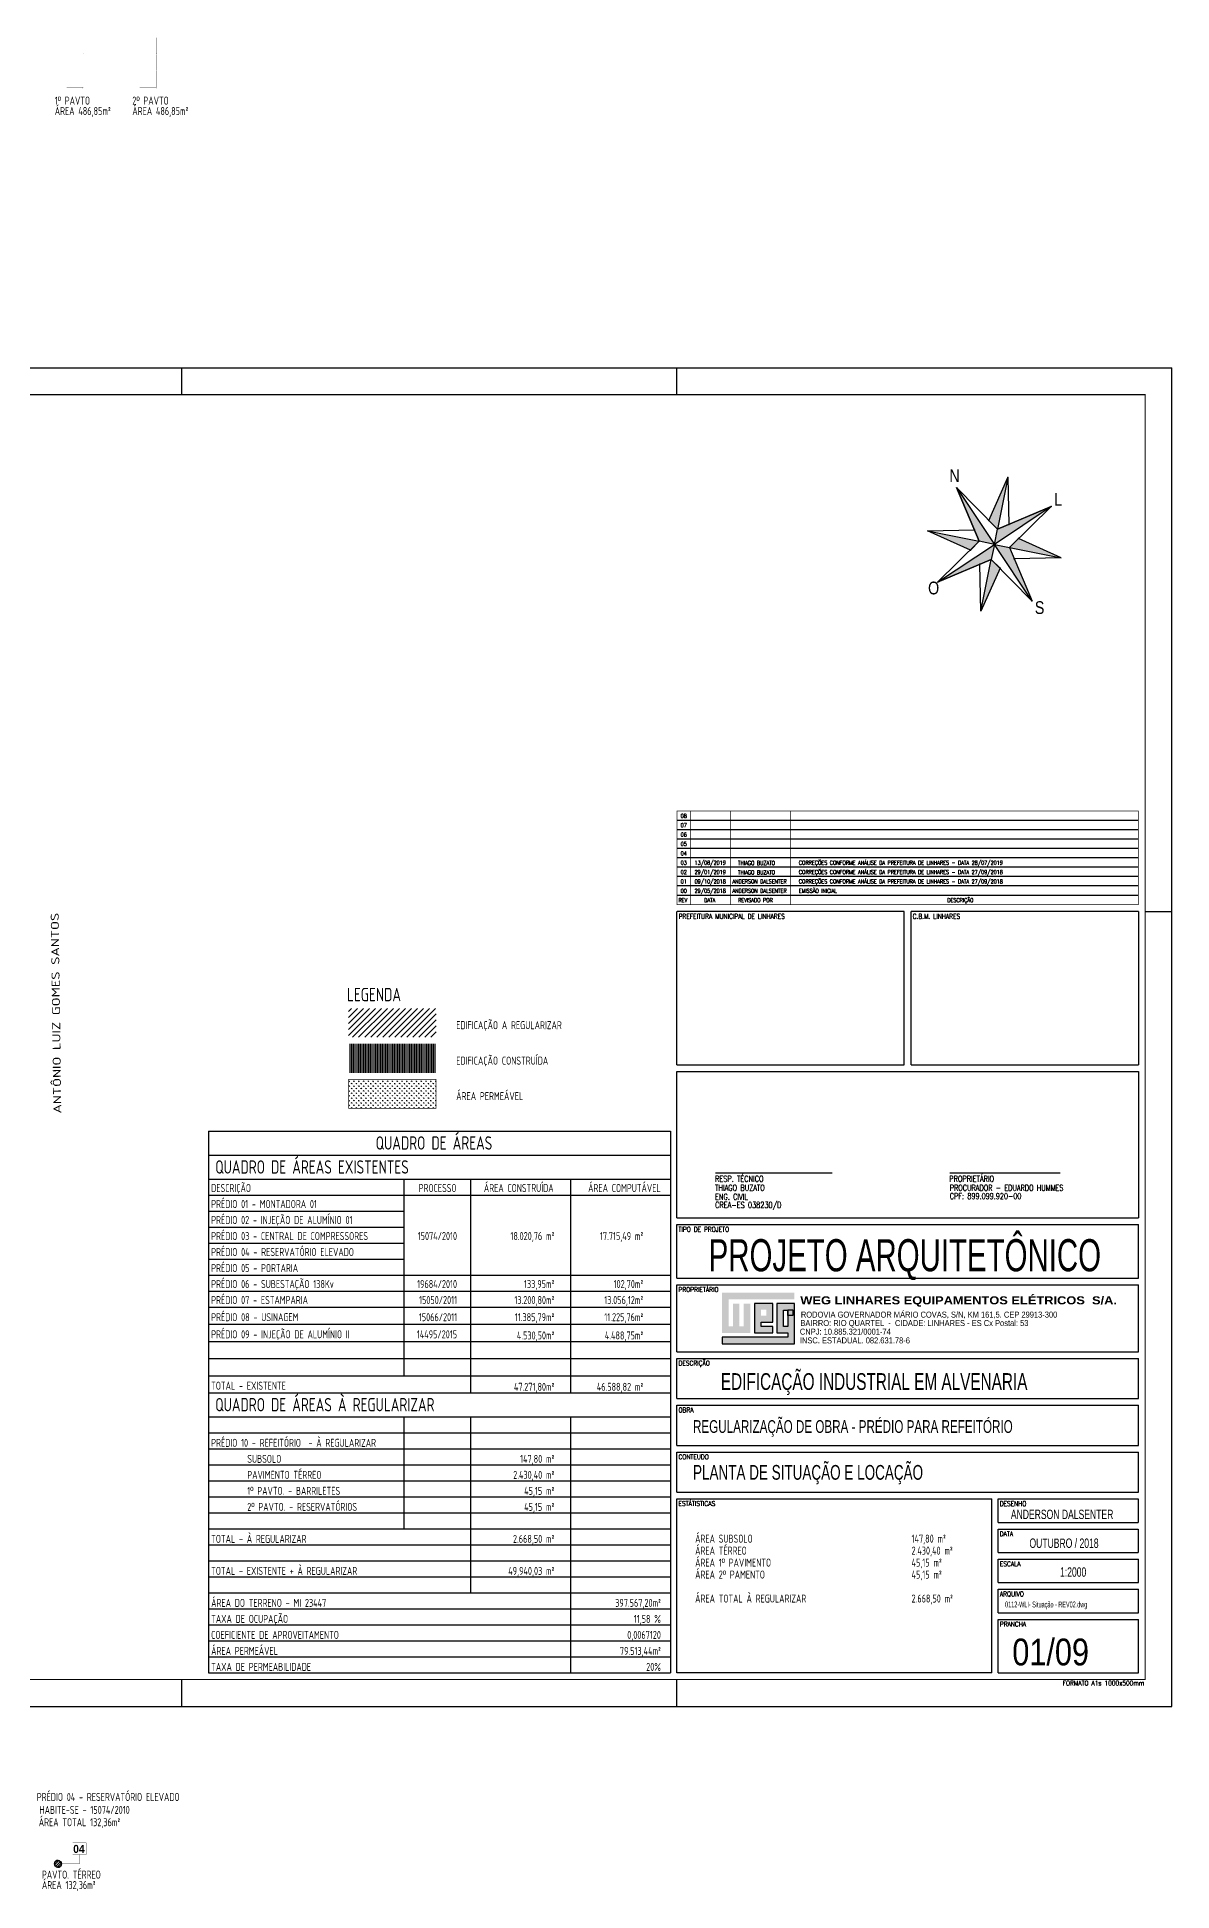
# Model space of a CAD drawing. Header units: millimetres. Extents: x 213327 to 525909, y -6334 to 157033.
# Drawn here: x 328513 to 413327, y 7242 to 145748 of the extents above; entities that cross this region are included whole.
import ezdxf
from ezdxf.enums import TextEntityAlignment as Align

# ---------------------------------------------------------------- set-up
doc = ezdxf.new("R2010")
doc.units = ezdxf.units.MM
for name, color, linetype in [('Arq-cota', 1, 'Continuous'), ('ARQ-FORMATO', 7, 'Continuous'), ('Arq-rosa-dos-ventos', 1, 'Continuous'), ('Arq-texto', 2, 'Continuous'), ('Arq_formato', 7, 'Continuous'), ('Existente', 3, 'Continuous'), ('FORMATO', 7, 'Continuous'), ('Infra-ruas', 3, 'Continuous'), ('À_construir', 6, 'Continuous'), ('Área_permeável', 1, 'Continuous')]:
    doc.layers.add(name, color=color, linetype=linetype)
doc.styles.add('AREAS', font='swissci.ttf', dxfattribs={"height": 0.1})
doc.styles.add('ARIALNARROW', font='ARIALN.TTF', dxfattribs={"width": 0.8})
doc.styles.add('BLACK', font='ariblk.ttf')
doc.styles.add('CONART2-5', font='ISOCP.SHX', dxfattribs={"height": 20})
doc.styles.add('ROMANS', font='ROMANS.SHX', dxfattribs={"width": 0.8})
doc.styles.get("Standard").update_dxf_attribs({"font": 'arial.ttf'})
doc.styles.add('SWIS721BLKBT', font='swissk.ttf', dxfattribs={"width": 0.8})
doc.styles.add('TECHNICLITE', font='techl___.ttf')

# ---------------------------------------------------------------- blocks, each defined once
blk = doc.blocks.new('SIMB_PONTO')
at = {"color": 0}
blk.add_point((0, 0), dxfattribs=at)
for tag in ['PTO:', 'DESC:', 'COTA:']:
    blk.add_attdef(tag, (0, 0), '', height=1)

msp = doc.modelspace()

# ---------------------------------------------------------------- hatches: boundary and pattern name
at = {"layer": 'Arq-cota'}
h = msp.add_hatch(dxfattribs=at)
h.set_pattern_fill('ANSI31', color=256, scale=100, style=0)
h.paths.add_polyline_path([(358334.16, 71016.24), (358334.16, 73174.12), (351794.7, 73174.12), (351794.7, 71016.24)])
at = {"layer": 'Arq-rosa-dos-ventos'}
for points in [[(401064.32, 112848.03), (399631.25, 109641.19), (400283.18, 108973.49)], [(397233.99, 112096.45), (398931.53, 108075.41), (400056.39, 107848.62)], [(400283.18, 108973.49), (400056.39, 107848.62), (404304.22, 110671.03)], [(398263.82, 107423.48), (398931.53, 108075.41), (395056.98, 108856.55)], [(401848.96, 108273.77), (401181.26, 107621.84), (405055.8, 106840.7)], [(399829.61, 106723.76), (400056.39, 107848.62), (395808.57, 105026.22)], [(400481.54, 106056.05), (399829.61, 106723.76), (399048.47, 102849.22)], [(400056.39, 107848.62), (402878.8, 103600.8), (401181.26, 107621.84)]]:
    msp.add_hatch(color=5, dxfattribs=at).paths.add_polyline_path(points)
at = {"layer": 'Arq_formato'}
h = msp.add_hatch(color=5, dxfattribs=at)
h.paths.add_polyline_path([(385110.36, 51119.8), (383801.31, 51119.8), (383801.31, 48932.99), (384623.28, 48932.99), (384623.28, 48610.8), (379706.77, 48610.8), (379706.77, 48123.66), (385110.36, 48123.66)])
h.paths.add_polyline_path([(384288.4, 50632.66), (384623.28, 50632.66), (384623.28, 49420.07), (384288.4, 49420.07)], flags=17)
h.paths.add_polyline_path([(383501.94, 51119.8), (382137.09, 51119.8), (382137.09, 48932.99), (383501.94, 48932.99), (383501.94, 49420.07), (382624.17, 49420.07), (382624.17, 49742.26), (383501.94, 49742.26)], flags=17)
h.paths.add_polyline_path([(382624.17, 50229.34), (382624.17, 50663.07), (383014.86, 50663.07), (383014.86, 50229.34)], flags=16)
h.paths.add_polyline_path([(381814.9, 51119.8), (381327.82, 51119.8), (381327.82, 49420.07), (381005.63, 49420.07), (381005.63, 51119.8), (380518.55, 51119.8), (380518.55, 49420.07), (380193.79, 49420.07), (380193.85, 51441.99), (385110.36, 51441.99), (385110.36, 51929.07), (379706.77, 51929.07), (379706.77, 48932.99), (381814.9, 48932.99)])
at = {"layer": 'Existente'}
h = msp.add_hatch(dxfattribs=at)
h.set_pattern_fill('ANSI31', color=256, scale=40, angle=45, style=0)
h.paths.add_polyline_path([(321726.88, 80882.9), (321726.88, 81422.9), (321779.88, 81422.9), (321779.88, 81462.9), (321726.88, 81462.9), (321726.88, 82672.9), (321779.88, 82672.9), (321779.88, 82712.9), (321726.88, 82712.9), (321726.88, 83922.9), (321779.88, 83922.9), (321779.88, 83962.9), (321749.88, 83962.9), (321749.88, 83992.9), (321709.88, 83992.9), (321709.88, 83939.9), (321139.88, 83939.9), (321139.88, 83962.9), (321109.88, 83962.9), (321109.88, 83939.9), (320499.88, 83939.9), (320499.88, 83992.9), (320459.88, 83992.9), (320459.88, 83939.9), (319249.88, 83939.9), (319249.88, 83992.9), (319209.88, 83992.9), (319209.88, 83939.9), (317999.88, 83939.9), (317999.88, 83992.9), (317959.88, 83992.9), (317959.88, 83939.9), (317369.88, 83939.9), (317369.88, 83962.9), (317339.88, 83962.9), (317339.88, 83939.9), (316749.88, 83939.9), (316749.88, 83992.9), (316709.88, 83992.9), (316709.88, 83939.9), (315499.88, 83939.9), (315499.88, 83992.9), (315459.88, 83992.9), (315459.88, 83939.9), (314679.88, 83939.9), (314679.88, 83962.9), (314649.88, 83962.9), (314649.88, 83939.9), (314249.88, 83939.9), (314249.88, 83992.9), (314209.88, 83992.9), (314209.88, 83939.9), (312999.88, 83939.9), (312999.88, 83992.9), (312959.88, 83992.9), (312959.88, 83939.9), (311749.88, 83939.9), (311749.88, 83992.9), (311709.88, 83992.9), (311709.88, 83939.9), (310499.88, 83939.9), (310499.88, 83992.9), (310459.88, 83992.9), (310459.88, 83939.9), (309249.88, 83939.9), (309249.88, 83992.9), (309209.88, 83992.9), (309209.88, 83962.9), (309179.88, 83962.9), (309179.88, 83922.9), (309232.88, 83922.9), (309232.88, 82712.9), (309179.88, 82712.9), (309179.88, 82672.9), (309232.88, 82672.9), (309232.88, 82032.9), (309209.88, 82032.9), (309209.88, 82002.9), (309232.88, 82002.9), (309232.88, 81462.9), (309179.88, 81462.9), (309179.88, 81422.9), (309232.88, 81422.9), (309232.88, 80212.9), (309179.88, 80212.9), (309179.88, 80172.9), (309232.88, 80172.9), (309232.88, 78962.9), (309179.88, 78962.9), (309179.88, 78922.9), (309232.88, 78922.9), (309232.88, 77712.9), (309179.88, 77712.9), (309179.88, 77672.9), (309232.88, 77672.9), (309232.88, 77062.9), (309209.88, 77062.9), (309209.88, 77032.9), (309224.88, 77032.9), (309224.88, 76462.9), (309179.88, 76462.9), (309179.88, 76422.9), (309209.88, 76422.9), (309209.88, 76392.9), (309249.88, 76392.9), (309249.88, 76445.9), (310459.88, 76445.9), (310459.88, 76392.9), (310499.88, 76392.9), (310499.88, 76445.9), (311709.88, 76445.9), (311709.88, 76392.9), (311749.88, 76392.9), (311749.88, 76445.9), (312959.88, 76445.9), (312959.88, 76392.9), (312999.88, 76392.9), (312999.88, 76445.9), (314209.88, 76445.9), (314209.88, 76392.9), (314249.88, 76392.9), (314249.88, 76445.9), (315459.88, 76445.9), (315459.88, 76392.9), (315499.88, 76392.9), (315499.88, 76445.9), (316039.88, 76445.9), (316039.88, 76422.9), (316069.88, 76422.9), (316069.88, 76445.9), (316709.88, 76445.9), (316709.88, 76392.9), (316749.88, 76392.9), (316749.88, 76445.9), (317959.88, 76445.9), (317959.88, 76392.9), (317999.88, 76392.9), (317999.88, 76445.9), (319209.88, 76445.9), (319209.88, 76392.9), (319249.88, 76392.9), (319249.88, 76445.9), (320459.88, 76445.9), (320459.88, 76392.9), (320499.88, 76392.9), (320499.88, 76445.9), (321709.88, 76445.9), (321709.88, 76392.9), (321749.88, 76392.9), (321749.88, 76422.9), (321779.88, 76422.9), (321779.88, 76462.9), (321749.88, 76462.9), (321749.88, 77672.9), (321779.88, 77672.9), (321779.88, 77712.9), (321749.88, 77712.9), (321749.88, 78922.9), (321779.88, 78922.9), (321779.88, 78962.9), (321749.88, 78962.9), (321749.88, 80172.9), (321779.88, 80172.9), (321779.88, 80212.9), (321726.88, 80212.9), (321726.88, 80852.9), (321749.88, 80852.9), (321749.88, 80882.9)])
h.paths.add_polyline_path([(351794.7, 68365.97), (358334.16, 68365.97), (358334.16, 70523.84), (351794.7, 70523.84)])
h.paths.add_polyline_path([(315331.04, 80128.98), (316664.36, 80128.98), (316664.36, 79264.9), (315331.04, 79264.9)], flags=16)
h.paths.add_polyline_path([(315433, 79168.23), (315433, 80188.65), (316672.88, 80188.65), (316672.88, 79168.23)], flags=24)
at = {"layer": 'Infra-ruas'}
h = msp.add_hatch(dxfattribs=at)
h.set_pattern_fill('ANSI31', color=256, scale=40, style=0)
h.set_pattern_definition([(45, (238376.51, -68613.69), (-89.80256, 89.80256), [])])
h.paths.add_polyline_path([(330032.21, 9009.36), (330112.21, 9009.36, 12.67108013)])
at = {"layer": 'Área_permeável'}
h = msp.add_hatch(dxfattribs=at)
h.set_pattern_fill('GRASS', color=3, scale=10, style=0)
h.set_pattern_definition([(90, (0, 0), (-179.605, 179.605), [47.625, -311.585]), (45, (0, 0), (-179.60512, 179.60512), [47.625, -206.375]), (135, (0, 0), (-179.60512, -179.60512), [47.625, -206.375])])
h.paths.add_polyline_path([(358334.16, 65715.69), (358334.16, 67873.57), (351794.7, 67873.57), (351794.7, 65715.69)])

# ---------------------------------------------------------------- linework, layer by layer
at = {"layer": 'Arq-cota', "color": 7}
for p, q in [((341336.21, 64006.57, -1971.29), (341336.21, 23528.82, -1971.29)), ((341336.21, 64006.57, -1971.29), (375849.31, 64006.57, -1971.29)), ((375849.31, 64006.57, -1971.29), (375849.31, 23528.82, -1971.29)), ((341336.21, 62212.99, -1971.29), (375849.31, 62212.99, -1971.29)), ((341336.21, 60419.4, -1971.29), (375849.31, 60419.4, -1971.29)), ((355920.57, 60419.4, -1971.29), (355920.57, 45733.92, -1971.29)), ((360902.75, 60419.4, -1971.29), (360902.75, 44454, -1971.29)), ((368376.03, 60419.4, -1971.29), (368376.03, 44454, -1971.29)), ((341336.21, 59223.68, -1971.29), (375849.31, 59223.68, -1971.29)), ((341336.21, 58027.95, -1971.29), (355920.57, 58027.95, -1971.29)), ((341336.21, 56832.23, -1971.29), (355920.57, 56832.23, -1971.29)), ((341336.21, 55636.5, -1971.29), (355920.57, 55636.5, -1971.29)), ((341336.21, 54440.78, -1971.29), (355920.57, 54440.78, -1971.29)), ((341336.21, 53245.05, -1971.29), (375849.31, 53245.05, -1971.29)), ((341336.21, 52049.33, -1971.29), (375849.31, 52049.33, -1971.29)), ((341336.21, 50853.6, -1971.29), (375849.31, 50853.6, -1971.29)), ((341336.21, 49573.68, -1971.29), (375849.31, 49573.68, -1971.29)), ((341336.21, 48293.76, -1971.29), (375849.31, 48293.76, -1971.29)), ((341336.21, 47013.84, -1971.29), (375849.31, 47013.84, -1971.29)), ((341336.21, 45733.92, -1971.29), (375849.31, 45733.92, -1971.29)), ((341336.21, 44454, -1971.29), (375849.31, 44454, -1971.29)), ((341336.21, 42660.41, -1971.29), (375849.31, 42660.41, -1971.29)), ((355920.57, 42660.41, -1971.29), (355920.57, 34290.34, -1971.29)), ((360902.75, 42660.41, -1971.29), (360902.75, 29507.45, -1971.29)), ((368376.03, 42660.41, -1971.29), (368376.03, 23528.82, -1971.29)), ((341336.21, 41464.69, -1971.29), (375849.31, 41464.69, -1971.29)), ((341336.21, 40268.96, -1971.29), (375849.31, 40268.96, -1971.29)), ((341336.21, 39073.24, -1971.29), (375849.31, 39073.24, -1971.29)), ((341336.21, 37877.52, -1971.29), (375849.31, 37877.52, -1971.29)), ((341336.21, 36681.79, -1971.29), (375849.31, 36681.79, -1971.29)), ((341336.21, 35486.07, -1971.29), (375849.31, 35486.07, -1971.29)), ((341336.21, 34290.34, -1971.29), (375849.31, 34290.34, -1971.29)), ((341336.21, 33094.62, -1971.29), (375849.31, 33094.62, -1971.29)), ((341336.21, 31898.89, -1971.29), (375849.31, 31898.89, -1971.29)), ((341336.21, 30703.17, -1971.29), (375849.31, 30703.17, -1971.29)), ((341336.21, 29507.45, -1971.29), (375849.31, 29507.45, -1971.29)), ((341336.21, 28311.72, -1971.29), (375849.31, 28311.72, -1971.29)), ((341336.21, 27116, -1971.29), (375849.31, 27116, -1971.29)), ((341336.21, 25920.27, -1971.29), (375849.31, 25920.27, -1971.29)), ((341336.21, 24724.55, -1971.29), (375849.31, 24724.55, -1971.29)), ((341336.21, 23528.82, -1971.29), (375849.31, 23528.82, -1971.29))]:
    msp.add_line(p, q, dxfattribs=at)
at = {"layer": 'Arq-cota', "const_width": 13.5}
msp.add_lwpolyline([(330307.21, 9261.21), (331677.51, 9261.21), (331677.51, 9965.71)], dxfattribs=at)
msp.add_lwpolyline([(331173.02, 10829.79), (332182.01, 10829.79), (332182.01, 9965.71), (331173.02, 9965.71)], close=True, dxfattribs=at)
at = {"layer": 'Arq-rosa-dos-ventos', "color": 5}
for p, q in [((395808.57, 105026.22), (400056.39, 107848.62)), ((399829.61, 106723.76), (395808.57, 105026.22)), ((400056.39, 107848.62), (399829.61, 106723.76))]:
    msp.add_line(p, q, dxfattribs=at)
for points in [[(400283.18, 108973.49, 0), (399631.25, 109641.19, 0), (401064.32, 112848.03, 0)], [(400056.39, 107848.62, 0), (398931.53, 108075.41, 0), (397233.99, 112096.45, 0)], [(400056.39, 107848.62, 0), (400283.18, 108973.49, 0), (404304.22, 110671.03, 0)], [(398263.82, 107423.48, 0), (395056.98, 108856.55, 0), (398931.53, 108075.41, 0)], [(401181.26, 107621.84, 0), (405055.8, 106840.7, 0), (401848.96, 108273.77, 0)], [(400481.54, 106056.05, 0), (399048.47, 102849.22, 0), (399829.61, 106723.76, 0)], [(400056.39, 107848.62, 0), (401181.26, 107621.84, 0), (402878.8, 103600.8, 0)]]:
    msp.add_polyline3d(points, close=True, dxfattribs=at)
for points in [[(401064.32, 112848.03, 0), (401142.86, 109336.44, 0)], [(397233.99, 112096.45, 0), (398931.53, 108075.41, 0)], [(400283.18, 108973.49, 0), (397233.99, 112096.45, 0)], [(404304.22, 110671.03, 0), (400283.18, 108973.49, 0)], [(401181.26, 107621.84, 0), (404304.22, 110671.03, 0)], [(395056.98, 108856.55, 0), (398568.58, 108935.12, 0)], [(398931.53, 108075.41, 0), (395808.57, 105026.22, 0)], [(395808.57, 105026.22, 0), (399829.61, 106723.76, 0)], [(399829.61, 106723.76, 0), (402878.8, 103600.8, 0)], [(405055.8, 106840.7, 0), (401544.2, 106762.12, 0)], [(399048.47, 102849.22, 0), (398969.86, 106360.81, 0)]]:
    msp.add_polyline3d(points, dxfattribs=at)
at = {"layer": 'Arq_formato', "linetype": 'Continuous'}
for p, q in [((213326.81, 121029.06), (413326.81, 121029.06)), ((339326.81, 119029.06), (339326.81, 121029.06)), ((376326.81, 119029.06), (376326.81, 121029.06)), ((413326.81, 21029.06), (413326.81, 121029.06)), ((410816.32, 87223.5), (376328.61, 87223.5)), ((410816.32, 86523.5), (376328.61, 86523.5)), ((410816.32, 85823.5), (376328.61, 85823.5)), ((410816.32, 85123.5), (376328.61, 85123.5)), ((410816.32, 84423.5), (376328.61, 84423.5)), ((410816.32, 83723.5), (376328.61, 83723.5)), ((410816.32, 83023.5), (376328.61, 83023.5)), ((410816.32, 82323.5), (376328.61, 82323.5)), ((410816.32, 81623.5), (376328.61, 81623.5)), ((376328.61, 68963.54), (376328.61, 80413.55)), ((393327.03, 80423.55), (376338.61, 80423.55)), ((393327.03, 68963.54), (393327.03, 80423.55)), ((410825.41, 80423.55), (393826.99, 80423.55)), ((393826.99, 68963.54), (393826.99, 80423.55)), ((410825.41, 80423.55), (410825.41, 68963.54)), ((411326.81, 80429.05), (413326.81, 80429.05)), ((376328.61, 68963.54), (393327.03, 68963.54)), ((376328.61, 68463.59), (410825.41, 68463.59)), ((376328.61, 57525.67), (376328.61, 68463.59)), ((393826.99, 68963.54), (410825.41, 68963.54)), ((410825.41, 68463.59), (410825.41, 57525.67)), ((379220.02, 60894.07), (387939.18, 60894.07)), ((396723.96, 60894.07), (404971.8, 60894.07)), ((376328.61, 57525.67), (410825.41, 57525.67)), ((376328.61, 57025.72), (410825.41, 57025.72)), ((376328.61, 53026.09), (376328.61, 57025.72)), ((410825.41, 53026.09), (410825.41, 57025.72)), ((376328.61, 53026.09), (410825.41, 53026.09)), ((376328.61, 52526.13), (410825.41, 52526.13)), ((376328.61, 47526.6), (376328.61, 52526.13)), ((410825.41, 47526.6), (410825.41, 52526.13)), ((376328.61, 47526.6), (410825.41, 47526.6)), ((376328.61, 47026.64), (410825.41, 47026.64)), ((376328.61, 44026.92), (376328.61, 47026.64)), ((410825.41, 44026.92), (410825.41, 47026.64)), ((376328.61, 44026.92), (410825.41, 44026.92)), ((376328.61, 40527.25), (376328.61, 43526.97)), ((376328.61, 43526.97), (410825.41, 43526.97)), ((410825.41, 40527.25), (410825.41, 43526.97)), ((376328.61, 40527.25), (410825.41, 40527.25)), ((376328.61, 40027.29), (410825.41, 40027.29)), ((376328.61, 37027.57), (376328.61, 40027.29)), ((410825.41, 37027.57), (410825.41, 40027.29)), ((376328.61, 37027.57), (410825.41, 37027.57)), ((376328.61, 23528.82, -985.64), (376328.61, 36539.04, -985.64)), ((376328.61, 36539.04, -985.64), (399857.08, 36539.04, -985.64)), ((399857.08, 23528.82, -985.64), (399857.08, 36539.04, -985.64)), ((400336.38, 36527.62), (410815.41, 36527.62)), ((400336.38, 34777.78), (400336.38, 36527.62)), ((410825.41, 34777.78), (410825.41, 36527.62)), ((400336.38, 34777.78), (410815.41, 34777.78)), ((400336.38, 34277.83), (410815.41, 34277.83)), ((400336.38, 32527.99), (400336.38, 34277.83)), ((410825.41, 32527.99), (410825.41, 34277.83)), ((400336.38, 32527.99), (410815.41, 32527.99)), ((400336.38, 30278.2), (400336.38, 32028.03)), ((400346.38, 32028.03), (410825.41, 32028.03)), ((410825.41, 30278.2), (410825.41, 32028.03)), ((400336.38, 28028.41), (400336.38, 29778.24)), ((400346.38, 30278.2), (410825.41, 30278.2)), ((400346.38, 29778.24), (410825.41, 29778.24)), ((410825.41, 28028.41), (410825.41, 29778.24)), ((400346.38, 28028.41), (410825.41, 28028.41)), ((400336.38, 27528.45), (410825.41, 27528.45)), ((400336.38, 23528.82), (400336.38, 27528.45)), ((410825.41, 23528.82), (410825.41, 27528.45)), ((339326.81, 21029.05), (339326.81, 23029.06)), ((376326.81, 21029.05), (376326.81, 23029.06)), ((399857.08, 23528.82, -985.64), (376328.61, 23528.82, -985.64)), ((400336.38, 23528.82), (410825.41, 23528.82)), ((213326.81, 21029.06), (413326.81, 21029.06))]:
    msp.add_line(p, q, dxfattribs=at)
for points, const_width in [([(411326.81, 119029.06), (218326.81, 119029.06), (218326.81, 23029.06), (411326.81, 23029.06), (411326.81, 119029.06)], 80), ([(377363.59, 80923.5), (377363.59, 87923.5)], 48), ([(380326.99, 80923.5), (380326.99, 87923.5)], 48), ([(384808.07, 80923.5), (384808.07, 87923.5)], 48)]:
    msp.add_lwpolyline(points, dxfattribs=dict(at, const_width=const_width))
at = {"layer": 'Arq_formato', "linetype": 'Continuous', "const_width": 48}
msp.add_lwpolyline([(376328.61, 87923.5), (410816.32, 87923.5), (410816.32, 80923.5), (376328.61, 80923.5)], close=True, dxfattribs=at)
at = {"layer": 'Arq_formato', "color": 5}
for points in [[(385110.36, 51119.8), (383801.31, 51119.8), (383801.31, 48932.99), (384623.28, 48932.99), (384623.28, 48610.8), (379706.77, 48610.8), (379706.77, 48123.66), (385110.36, 48123.66)], [(383501.94, 51119.8), (382137.09, 51119.8), (382137.09, 48932.99), (383501.94, 48932.99), (383501.94, 49420.07), (382624.17, 49420.07), (382624.17, 49742.26), (383501.94, 49742.26)], [(384288.4, 50632.66), (384623.28, 50632.66), (384623.28, 49420.07), (384288.4, 49420.07)], [(384612.64, 50229.34), (384612.64, 50663.07), (385003.32, 50663.07), (385003.32, 50229.34)]]:
    msp.add_lwpolyline(points, close=True, dxfattribs=at)
at = {"layer": 'Existente', "const_width": 5, "elevation": 0}
for points in [[(330684.44, 145745.24), (332004.44, 145745.24), (332004.44, 145705.24), (331974.44, 145705.24), (331974.44, 144495.24), (332004.44, 144495.24), (332004.44, 144455.24), (331974.44, 144455.24), (331974.44, 143245.24), (332004.44, 143245.24), (332004.44, 143205.24), (331974.44, 143205.24), (331974.44, 141995.24), (332004.44, 141995.24), (332004.44, 141955.24), (331974.44, 141955.24), (331974.44, 141925.24), (331934.44, 141925.24), (331934.44, 141978.24), (330724.44, 141978.24), (330724.44, 141925.24), (330684.44, 141925.24), (330684.44, 145745.24)], [(336150.15, 145745.24), (337470.15, 145745.24), (337470.15, 145705.24), (337440.15, 145705.24), (337440.15, 144495.24), (337470.15, 144495.24), (337470.15, 144455.24), (337440.15, 144455.24), (337440.15, 143245.24), (337470.15, 143245.24), (337470.15, 143205.24), (337440.15, 143205.24), (337440.15, 141995.24), (337470.15, 141995.24), (337470.15, 141955.24), (337440.15, 141955.24), (337440.15, 141925.24), (337400.15, 141925.24), (337400.15, 141978.24), (336190.15, 141978.24), (336190.15, 141925.24), (336150.15, 141925.24), (336150.15, 145745.24)]]:
    msp.add_lwpolyline(points, dxfattribs=at)
at = {"layer": 'Existente', "const_width": 5, "flags": 128}
msp.add_lwpolyline([(351794.7, 68365.97), (358334.16, 68365.97), (358334.16, 70523.84), (351794.7, 70523.84)], close=True, dxfattribs=at)
at = {"layer": 'Existente'}
msp.add_arc((330072.21, 9261.21), 255, 268.37889, 260.9751546, dxfattribs=at)
at = {"layer": 'Infra-ruas'}
msp.add_circle((330072.21, 9261.21), 255, dxfattribs=at)
at = {"layer": 'À_construir', "color": 1, "const_width": 5}
msp.add_lwpolyline([(351794.7, 71016.24), (358334.16, 71016.24), (358334.16, 73174.12), (351794.7, 73174.12)], close=True, dxfattribs=at)
at = {"layer": 'Área_permeável', "color": 3, "const_width": 40}
msp.add_lwpolyline([(351794.7, 65715.69), (358334.16, 65715.69), (358334.16, 67873.57), (351794.7, 67873.57)], close=True, dxfattribs=at)

# ---------------------------------------------------------------- block references
at = {"layer": 'Arq-rosa-dos-ventos', "xscale": 63.75000003218157, "yscale": 63.75, "zscale": 63.75, "rotation": 33.60146634010579}
msp.add_blockref('SIMB_PONTO', (401064.32, 112848.03), dxfattribs=at)
at = {"layer": 'Arq-rosa-dos-ventos', "color": 5, "xscale": 63.75000003218157, "yscale": 63.75, "zscale": 63.75, "rotation": 33.60146634010579}
for p in [(399631.25, 109641.19), (404304.22, 110671.03), (398568.58, 108935.12), (398931.53, 108075.41), (400283.18, 108973.49), (401142.86, 109336.44), (401848.96, 108273.77), (398263.82, 107423.48), (399829.61, 106723.76), (401181.26, 107621.84), (401544.2, 106762.12), (398969.86, 106360.81), (400481.54, 106056.05)]:
    msp.add_blockref('SIMB_PONTO', p, dxfattribs=at)

# ---------------------------------------------------------------- texts
at = {"layer": 'Arq-cota', "style": 'SWIS721BLKBT', "width": 0.8}
for s, p in [('N', (396692.79, 112504.32)), ('L', (404522.02, 110730.86)), ('O', (395102.71, 104108.58)), ('S', (403079.97, 102644.49))]:
    msp.add_text(s, height=956.25, dxfattribs=at).set_placement(p)
at = {"layer": 'Arq-cota', "style": 'CONART2-5', "width": 1.409018}
msp.add_text('ANTÔNIO LUIZ GOMES SANTOS', height=600, rotation=90.7758729, dxfattribs=at).set_placement((330332.16, 65326.28), (330129.01, 80327.42), align=Align.FIT)
at = {"layer": 'ARQ-FORMATO', "linetype": 'Continuous', "style": 'ROMANS', "width": 0.8}
for s, height, p in [('THIAGO BUZATO', 447.9584, (379182.54, 59555.61)), ('RESP. TÉCNICO', 447.9584, (379182.54, 60222.29)), ('CREA-ES 038230/D', 447.9584, (379182.54, 58268.16)), ('ENG. CIVIL', 447.958, (379182.54, 58883.31))]:
    msp.add_text(s, height=height, dxfattribs=at).set_placement(p)
at = {"layer": 'Arq-texto', "color": 7, "style": 'CONART2-5', "width": 0.8}
for s, height, p in [('1º PAVTO', 597.862, (329834.99, 140701.43)), ('2º PAVTO', 597.862, (335633.88, 140701.43, 0)), ('ÁREA 486,85m²', 597.8622, (329834.99, 139922.57)), ('ÁREA 486,85m²', 597.8622, (335633.88, 139922.57, 0)), ('EDIFICAÇÃO A REGULARIZAR', 600, (359837.4, 71624.78)), ('EDIFICAÇÃO CONSTRUÍDA', 600, (359837.4, 68974.5)), ('ÁREA PERMEÁVEL', 600, (359837.4, 66324.22)), ('QUADRO DE ÁREAS', 996.437, (353820.44, 62624.73, -3935.55)), ('QUADRO DE ÁREAS EXISTENTES ', 996.437, (341830.75, 60831.15, -3935.55)), ('DESCRIÇÃO', 597.862, (341524.96, 59458.76, -3935.55)), ('PROCESSO', 597.862, (357034.65, 59458.76, -3935.55)), ('ÁREA CONSTRUÍDA', 597.8622, (361904.36, 59458.76, -3935.55)), ('ÁREA COMPUTÁVEL', 597.8622, (369698.89, 59458.76, -3935.55)), ('PRÉDIO 01 - MONTADORA 01', 597.8622, (341524.96, 58263.04, -3935.55)), ('PRÉDIO 02 - INJEÇÃO DE ALUMÍNIO 01', 597.8622, (341524.96, 57067.31, -3935.55)), ('PRÉDIO 03 - CENTRAL DE COMPRESSORES', 597.8622, (341524.96, 55871.59, -3935.55)), ('PRÉDIO 04 - RESERVATÓRIO ELEVADO', 597.8622, (341524.96, 54675.86, -3935.55)), ('PRÉDIO 05 - PORTARIA', 597.8622, (341524.96, 53480.14, -3935.55)), ('PRÉDIO 06 - SUBESTAÇÃO 138Kv', 597.8622, (341524.96, 52284.42, -3935.55)), ('PRÉDIO 07 - ESTAMPARIA', 597.8622, (341524.96, 51088.69, -3935.55)), ('PRÉDIO 08 - USINAGEM', 597.8622, (341524.96, 49808.77, -3935.55)), ('PRÉDIO 09 - INJEÇÃO DE ALUMÍNIO II', 597.8622, (341524.96, 48528.85, -3935.55)), ('TOTAL - EXISTENTE', 597.8622, (341524.96, 44689.09, -3935.55)), ('QUADRO DE ÁREAS À REGULARIZAR', 996.437, (341830.75, 43072.16, -3935.55)), ('PRÉDIO 10 - REFEITÓRIO  - À REGULARIZAR', 597.8622, (341524.96, 40419.85, -3935.55)), ('SUBSOLO', 597.862, (344225.17, 39224.13, -3935.55)), ('PAVIMENTO TÉRREO', 597.8622, (344225.17, 38028.41, -3935.55)), ('1º PAVTO. - BARRILETES', 597.8622, (344225.17, 36832.68, -3935.55)), ('2º PAVTO. - RESERVATÓRIOS', 597.8622, (344225.17, 35636.96, -3935.55)), ('TOTAL - À REGULARIZAR', 597.8622, (341524.96, 33245.51, -3935.55)), ('ÁREA SUBSOLO', 597.8622, (377694.21, 33261.2)), ('147,80 m²', 597.862, (393868.55, 33261.2)), ('ÁREA TÉRREO', 597.8622, (377694.21, 32366.1)), ('ÁREA 1º PAVIMENTO', 597.8622, (377694.21, 31470.99)), ('2.430,40 m²', 597.8622, (393868.55, 32366.1)), ('45,15 m²', 597.862, (393868.55, 31470.99)), ('TOTAL - EXISTENTE + À REGULARIZAR', 597.8622, (341524.96, 30854.06, -3935.55)), ('ÁREA 2º PAMENTO', 597.8622, (377694.21, 30575.89)), ('45,15 m²', 597.862, (393868.55, 30575.89)), ('ÁREA DO TERRENO - MI 23447', 597.8622, (341524.96, 28462.61, -3935.55)), ('ÁREA TOTAL À REGULARIZAR', 597.8622, (377694.21, 28785.68)), ('2.668,50 m²', 597.8622, (393868.55, 28785.68)), ('TAXA DE OCUPAÇÃO', 597.8622, (341524.96, 27266.89, -3935.55)), ('COEFICIENTE DE APROVEITAMENTO', 597.8622, (341524.96, 26071.16, -3935.55)), ('ÁREA PERMEÁVEL', 597.8622, (341524.96, 24875.44, -3935.55)), ('TAXA DE PERMEABILIDADE', 597.8622, (341524.96, 23679.71, -3935.55)), ('PRÉDIO 04 - RESERVATÓRIO ELEVADO', 597.8622, (328494.16, 13961.85, -1964.26)), ('PAVTO. TÉRREO', 597.8622, (328875.33, 8159.76, 0)), ('ÁREA 132,36m²', 597.8622, (328875.33, 7380.9, 0))]:
    msp.add_text(s, height=height, dxfattribs=at).set_placement(p)
at = {"layer": 'Arq-texto', "width": 0.8}
for s, height, style, p in [('LEGENDA', 1000, 'CONART2-5', (351672.06, 73709.15)), ('04', 600, 'BLACK', (331214.74, 10079.25, 0))]:
    msp.add_text(s, height=height, dxfattribs=dict(at, style=style)).set_placement(p)
at = {"layer": 'Arq-texto', "color": 7, "style": 'CONART2-5', "width": 0.8}
for s, height, p in [('15074/2010', 597.862, (359901.82, 55871.59, -3935.55)), ('18.020,76 m²', 597.8622, (367173.08, 55871.59, -3935.55)), ('17.715,49 m²', 597.8622, (373815.85, 55871.59, -3935.55)), ('19684/2010', 597.862, (359901.82, 52284.42, -3935.55)), ('133,95m²', 597.862, (367173.08, 52284.42, -3935.55)), ('102,70m²', 597.862, (373815.85, 52284.42, -3935.55)), ('15050/2011', 597.862, (359901.82, 51088.69, -3935.55)), ('13.200,80m²', 597.8622, (367173.08, 51088.69, -3935.55)), ('13.056,12m²', 597.8622, (373815.85, 51088.69, -3935.55)), ('15066/2011', 597.862, (359901.82, 49808.77, -3935.55)), ('11.385,79m²', 597.8622, (367173.08, 49808.77, -3935.55)), ('11.225,76m²', 597.8622, (373815.85, 49808.77, -3935.55)), ('14495/2015', 597.862, (359901.82, 48528.85, -3935.55)), ('4.530,50m²', 597.862, (367173.08, 48444.65, -3935.55)), ('4.488,75m²', 597.862, (373815.85, 48444.65, -3935.55)), ('47.271,80m²', 597.8622, (367173.08, 44604.89, -3935.55)), ('46.588,82 m²', 597.8622, (373815.85, 44604.89, -3935.55)), ('147,80 m²', 597.862, (367173.08, 39224.13, -3935.55)), ('2.430,40 m²', 597.8622, (367173.08, 38028.41, -3935.55)), ('45,15 m²', 597.862, (367173.08, 36832.68, -3935.55)), ('45,15 m²', 597.862, (367173.08, 35636.96, -3935.55)), ('2.668,50 m²', 597.8622, (367173.08, 33245.51, -3935.55)), ('49,940,03 m²', 597.8622, (367173.08, 30854.06, -3935.55)), ('397.567,20m²', 597.8622, (375137.11, 28462.61, -3935.55)), ('11,58 %', 597.862, (375137.11, 27266.89, -3935.55)), ('0,0067120', 597.862, (375137.11, 26071.16, -3935.55)), ('79.513,44m²', 597.8622, (375137.11, 24875.44, -3935.55)), ('20%%%', 597.862, (375137.11, 23679.71, -3935.55)), ('ÁREA TOTAL 132,36m²', 597.8622, (334724.4, 12074.17)), ('HABITE-SE - 15074/2010', 597.8622, (335440.32, 12997.42))]:
    msp.add_text(s, height=height, dxfattribs=at).set_placement(p, align=Align.RIGHT)
at = {"layer": 'Arq_formato', "linetype": 'Continuous'}
for s, height, style, width, p in [('08', 300, 'ROMANS', 0.8, (376615.98, 87411.9)), ('07', 300, 'ROMANS', 0.8, (376615.98, 86711.9)), ('06', 300, 'ROMANS', 0.8, (376615.98, 86011.9)), ('05', 300, 'ROMANS', 0.8, (376615.98, 85311.9)), ('04', 300, 'ROMANS', 0.8, (376615.98, 84611.9)), ('03', 300, 'ROMANS', 0.8, (376615.98, 83911.9)), ('02', 300, 'ROMANS', 0.8, (376615.98, 83211.9)), ('29/01/2019', 300.221, 'ROMANS', 0.8, (377652.04, 83213.58)), ('13/08/2019', 300.221, 'ROMANS', 0.8, (377652.04, 83913.58)), ('THIAGO BUZATO', 300.2208, 'ROMANS', 0.8, (380899.57, 83890.41)), ('THIAGO BUZATO', 300.2208, 'ROMANS', 0.8, (380899.57, 83190.41)), ('CORREÇÕES CONFORME ANÁLISE DA PREFEITURA DE LINHARES - DATA 28/07/2019', 300.2208, 'ROMANS', 0.8, (385442.06, 83913.58)), ('CORREÇÕES CONFORME ANÁLISE DA PREFEITURA DE LINHARES - DATA 27/09/2018', 300.2208, 'ROMANS', 0.8, (385442.06, 83213.58)), ('01', 300, 'ROMANS', 0.8, (376615.98, 82511.9)), ('00', 300, 'ROMANS', 0.8, (376615.98, 81811.9)), ('09/10/2018', 300.221, 'ROMANS', 0.8, (377652.04, 82513.58)), ('29/05/2018', 300.221, 'ROMANS', 0.8, (377652.04, 81813.58)), ('ANDERSON DALSENTER', 300.2208, 'ROMANS', 0.8, (380482.45, 82513.58)), ('ANDERSON DALSENTER', 300.2208, 'ROMANS', 0.8, (380482.45, 81813.58)), ('CORREÇÕES CONFORME ANÁLISE DA PREFEITURA DE LINHARES - DATA 27/09/2018', 300.2208, 'ROMANS', 0.8, (385442.06, 82513.58)), ('EMISSÃO INICIAL', 300.2208, 'ROMANS', 0.8, (385442.06, 81813.58)), ('REV', 300, 'ROMANS', 0.8, (376445.28, 81111.9)), ('DATA', 300, 'ROMANS', 0.8, (378371.22, 81111.9)), ('REVISADO POR', 300, 'ROMANS', 0.8, (380903.53, 81111.9)), ('DESCRIÇÃO', 300, 'ROMANS', 0.8, (396537.42, 81111.9)), ('PREFEITURA MUNICIPAL DE LINHARES', 359.9666, 'ROMANS', 0.8, (376459.33, 79878.53)), ('C.B.M. LINHARES', 359.9666, 'ROMANS', 0.8, (393947.71, 79878.53)), ('PROPRIETÁRIO', 447.9584, 'ROMANS', 0.8, (396686.48, 60222.29)), ('PROCURADOR - EDUARDO HUMMES', 447.9584, 'ROMANS', 0.75, (396722.21, 59547.31)), ('CPF: 899.099.920-00 ', 447.9584, 'ROMANS', 0.75, (396728.41, 58931.9)), ('TIPO DE PROJETO', 359.9666, 'ROMANS', 0.8, (376449.34, 56490.69)), ('PROJETO ARQUITETÔNICO', 2399.7774, 'ARIALNARROW', 0.8, (378704.99, 53536.26)), ('PROPRIETÁRIO', 359.9666, 'ROMANS', 0.8, (376449.34, 51991.11)), ('DESCRIÇÃO', 359.967, 'ROMANS', 0.8, (376449.34, 46491.62)), ('EDIFICAÇÃO INDUSTRIAL EM ALVENARIA', 1250, 'AREAS', 0.8, (379618.76, 44674.75)), ('OBRA', 359.967, 'ROMANS', 0.8, (376449.34, 42991.95)), ('CONTEUDO', 359.967, 'ROMANS', 0.8, (376449.34, 39492.27)), ('PLANTA DE SITUAÇÃO E LOCAÇÃO', 1099.898, 'AREAS', 0.8, (377535.41, 37963.48)), ('ESTÁTISTICAS', 360.2829, 'ROMANS', 0.8, (376449.44, 36003.55, -985.64)), ('DESENHO', 359.967, 'ROMANS', 0.8, (400457.11, 35992.6)), ('ANDERSON DALSENTER', 699.9351, 'TECHNICLITE', 0.8, (401288.02, 35026.6)), ('DATA', 359.967, 'ROMANS', 0.8, (400457.11, 33742.81)), ('OUTUBRO / 2018', 699.9351, 'TECHNICLITE', 0.8, (402677.58, 32871.39)), ('ESCALA', 359.967, 'ROMANS', 0.8, (400467.11, 31493.01)), ('1:2000', 699.935, 'TECHNICLITE', 0.8, (404963.84, 30716.2)), ('ARQUIVO', 359.967, 'ROMANS', 0.8, (400467.11, 29243.22)), ('0112-WLI- Situação - REV02.dwg', 440, 'TECHNICLITE', 0.65, (400860.68, 28421.59)), ('PRANCHA', 359.967, 'ROMANS', 0.8, (400467.11, 26993.43)), ('FORMATO A1s 1000x500mm', 360, 'ROMANS', 0.8, (405158.62, 22587.99))]:
    msp.add_text(s, height=height, dxfattribs=dict(at, style=style, width=width)).set_placement(p)
at = {"layer": 'Arq_formato', "style": 'BLACK'}
msp.add_text('WEG LINHARES EQUIPAMENTOS ELÉTRICOS  S/A.', height=600, dxfattribs=at).set_placement((385553.86, 51064.42))
at = {"layer": 'Arq_formato', "linetype": 'Continuous', "style": 'TECHNICLITE'}
msp.add_text('01/09', height=2000, dxfattribs=at).set_placement((401397.19, 24092.03))
at = {"layer": 'FORMATO', "style": 'AREAS'}
for s, p in [('BAIRRO: RIO QUARTEL  -  CIDADE: LINHARES - ES Cx Postal: 53', (385558.21, 49444.12)), ('RODOVIA GOVERNADOR MÁRIO COVAS, S/N, KM 161,5. CEP 29913-300', (385596.5, 50075.36)), ('CNPJ: 10.885.321/0001-74', (385519.93, 48803)), ('INSC. ESTADUAL. 082.631.78-6', (385519.93, 48148.21))]:
    msp.add_text(s, height=448, dxfattribs=at).set_placement(p)
at = {"layer": 'FORMATO', "linetype": 'Continuous', "style": 'AREAS', "width": 0.8}
msp.add_text('REGULARIZAÇÃO DE OBRA - PRÉDIO PARA REFEITÓRIO ', height=950, dxfattribs=at).set_placement((377535.41, 41463.16))

doc.saveas('drawing.dxf')
